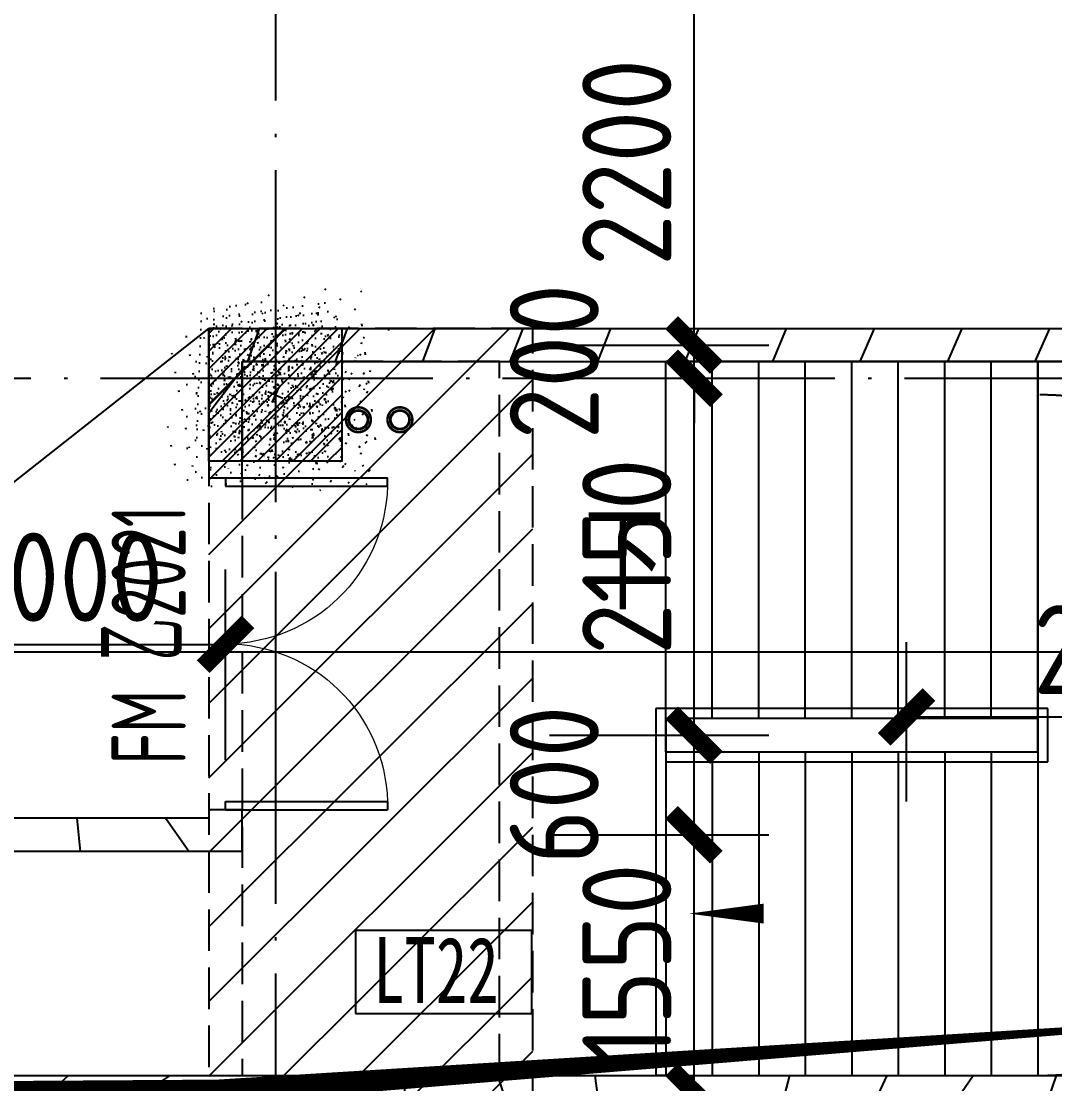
# Model space of a CAD drawing. Header units: inches. Extents: x 0 to 1813292486, y 0 to 3473589894.
# Drawn here: x 600464106 to 600470328, y 3473223168 to 3473229569 of the extents above; entities that cross this region are included whole.
import ezdxf
from ezdxf.enums import TextEntityAlignment as Align
from ezdxf.xclip import XClip

# ---------------------------------------------------------------- set-up
doc = ezdxf.new("R2010")
doc.units = ezdxf.units.IN
doc.header["$LTSCALE"] = 1000
doc.header["$MEASUREMENT"] = 0
doc.header["$XCLIPFRAME"] = 2
for name, pattern in [('AX-MALL-GIRD-200$0$DOTE', [2.4200000000000004, 2, -0.2, 0.02, -0.2]), ('AX-MALL-WALL-P02-QT$0$DASH', [0.35, 0.25, -0.1]), ('AX-MALL-WALL-P02-QT$0$DOTE', [2.4200000000000004, 2, -0.2, 0.02, -0.2]), ('PX-MALL-P02-LG$0$CONTINOUS', [0])]:
    doc.linetypes.add(name, pattern=pattern)
for name, color, linetype in [('A-Anno-Note', 241, 'Continuous'), ('AX-MALL-DIM-P02$0$A-Anno-Dims', 3, 'Continuous'), ('AX-MALL-DIM-P02$0$A-Detl-Thin', 131, 'Continuous'), ('AX-MALL-GIRD-200$0$A-Grid', 222, 'AX-MALL-GIRD-200$0$DOTE'), ('AX-MALL-P02-200$0$A-Anno-Note', 241, 'Continuous'), ('AX-MALL-WALL-P02$0$A-Anno-Note', 241, 'Continuous'), ('AX-MALL-WALL-P02-QT$0$_T_S__T_ELEV_A-STRS', 7, 'Continuous'), ('AX-MALL-WALL-P02-QT$0$A-Anno-Dims', 3, 'Continuous'), ('AX-MALL-WALL-P02-QT$0$A-Anno-Note', 241, 'Continuous'), ('AX-MALL-WALL-P02-QT$0$A-Detl-Patt', 8, 'Continuous'), ('AX-MALL-WALL-P02-QT$0$A-Detl-Thin', 131, 'Continuous'), ('AX-MALL-WALL-P02-QT$0$A-Strs', 151, 'Continuous'), ('AX-MALL-WALL-P02-QT$0$A-Wall', 2, 'Continuous'), ('AX-MALL-WALL-P02-QT$0$A-Wall-Patt', 13, 'Continuous'), ('AX-MALL-WALL-P02-QT$0$A-Wind', 4, 'Continuous'), ('AX-MALL-WORD-P02$0$A-Anno-Note', 241, 'Continuous'), ('AX-MALL-WORD-P02$0$A-Wind-Iden', 11, 'Continuous'), ('AX-MALL-ZTKD-P02$0$A-Anno-Note', 241, 'Continuous'), ('PX-MALL-P02-LG$0$P-Pipe-Risr', 7, 'Continuous'), ('PX-MALL-P02-LG$0$P-Pipe-Risr-Arch', 6, 'Continuous'), ('PX-MALL-P02-LG$0$P-Pipe-Risr-W100', 6, 'Continuous'), ('PX-MALL-P02-LG$0$P-Pipe-Risr-W50', 6, 'Continuous'), ('PX-MALL-P02-LG$0$P-Sewr-TL-Pipe', 7, 'PX-MALL-P02-LG$0$CONTINOUS'), ('SX-MALL-WALL-L-1F~2F$0$S-COLU', 30, 'Continuous'), ('SX-MALL-WALL-L-1F~2F$0$S-PATT-WALL', 83, 'Continuous'), ('SX-MALL-WALL-L-1F~2F$0$单形心', 4, 'Continuous')]:
    doc.layers.add(name, color=color, linetype=linetype)
doc.styles.add('AX-MALL-DIM-P02$0$_TCH_DIM_T3', font='gbenor.shx')
doc.styles.add('AX-MALL-WALL-P02-QT$0$_TCH_DIM', font='gbenor.shx')
doc.styles.add('AX-MALL-WORD-P02$0$_TCH_WINDOW', font='gbenor.shx', dxfattribs={"bigfont": 'gbcbig.shx'})
doc.styles.add('AX-MALL-WORD-P02$0$宋体', font='', dxfattribs={"width": 0.7, "height": 5})
doc.styles.add('PX-MALL-P02-LG$0$jzfz', font='gbenor.shx', dxfattribs={"bigfont": 'gbcbig.shx'})
doc.styles.get('AX-MALL-WORD-P02$0$宋体').set_extended_font_data('SimSun')
doc.dimstyles.new('AX-MALL-DIM-P02$0$_TCH_ARCH&&180', dxfattribs={"dimtxt": 535.5, "dimasz": 270, "dimexe": 450, "dimexo": 450, "dimgap": 137.25, "dimtad": 1, "dimdec": 0, "dimzin": 0, "dimdsep": 46, "dimtxsty": 'AX-MALL-DIM-P02$0$_TCH_DIM_T3', "dimblk": 'AX-MALL-DIM-P02$0$_ArchTick', "dimcen": 0.09, "dimclrt": 7, "dimazin": 2, "dimtfac": 1, "dimtdec": 0, "dimtix": 1, "dimtmove": 2, "dimatfit": 3, "dimfxl": 500, "dimtolj": 1, "dimtzin": 0, "dimarcsym": 0})
pattern_1 = [(45, (0, 359.0227), (-353.55353201463, 353.55353201463), [])]

# ---------------------------------------------------------------- blocks, each defined once
blk = doc.blocks.new('AX-MALL-WORD-P02')
at = {"layer": 'AX-MALL-WORD-P02$0$A-Anno-Note', "color": 3}
blk.add_lwpolyline([(600280552.6541021, 3473122392.914845), (600281547.8102521, 3473122022.189983), (600281722.3566664, 3473122490.734056), (600280727.2005169, 3473122861.458918)], close=True, dxfattribs=at)
at = {"layer": 'AX-MALL-WORD-P02$0$A-Anno-Note', "color": 3, "style": 'AX-MALL-WORD-P02$0$宋体', "width": 0.7}
blk.add_text('LT22', height=396.5189873417721, rotation=339.5681615271141, dxfattribs=at).set_placement((600280674.9422998, 3473122416.156289))
at = {"layer": 'AX-MALL-WORD-P02$0$A-Wind-Iden', "style": 'AX-MALL-WORD-P02$0$_TCH_WINDOW', "width": 0.7}
for s, height, p in [('2021', 446.25, (600280426.8916402, 3473124982.996955)), ('乙', 506.3829787234042, (600280336.8145475, 3473124741.198307)), ('FM', 446.25, (600280118.7187991, 3473124155.752488))]:
    blk.add_text(s, height=height, rotation=69.56816112945486, dxfattribs=at).set_placement(p)
blk = doc.blocks.new('AX-MALL-GIRD-200')
at = {"layer": 'AX-MALL-GIRD-200$0$A-Grid'}
for p, q in [((600308063.3157052, 3473197622.839416), (600269333.7767559, 3473093659.112334)), ((600223757.4145118, 3473147635.412487), (600581653.41861, 3473014308.649205))]:
    blk.add_line(p, q, dxfattribs=at)
blk = doc.blocks.new('AX-MALL-WALL-P02-QT$0$tj')
at = {"layer": 'AX-MALL-WALL-P02-QT$0$A-Detl-Patt'}
h = blk.add_hatch(dxfattribs=at)
h.set_pattern_fill('STEEL', color=256, scale=100.0000000000001, angle=50.43183869082386)
h.set_pattern_definition([(75.00000000004839, (-14278.19445574284, 156289.8254051208), (-153.3407249234246, 41.08752340989569), []), (75.00000000004839, (-14317.88195610046, 156358.5661673546), (-153.3407249234246, 41.08752340989569), [])])
edge = h.paths.add_edge_path()
edge.add_line((88101.273016572, 47666.64152574539), (87883.93542659283, 47459.84604215622))
edge.add_line((87883.93542659283, 47459.84604215622), (91571.54751467705, 43584.64122533798))
edge.add_arc((262949.389629302, 558937.705083496), 543101.4133620498, 251.6057364187558, 260.0288666978238)
edge.add_arc((172180.8466627672, -2862.146247219684), 27099.9982179492, 64.7128659603706, 96.9316049602786, ccw=False)
edge.add_arc((262948.9730309481, 558936.3205539446), 543099.9677998082, 261.6155114784545, 271.7251478115656)
edge.add_line((279298.9759148359, 16082.51663446426), (279298.9759315252, 16382.65274763107))
edge.add_arc((262948.9742454757, 558936.3204835369), 542799.9676941936, 261.62020364125146, 271.7261014454634, ccw=False)
edge.add_arc((172180.8456921196, -2862.14609140989), 27400.00151046549, 64.80631838577902, 96.83815911678944)
edge.add_arc((262949.394896181, 558937.7037490648), 542801.4137571028, 251.6136389015772, 260.02417327084333, ccw=False)
edge.add_line((91737.26096642017, 43845.69257831573), (88101.273016572, 47666.64152574539))
blk.add_lwpolyline([(88103.03003954887, 47737.33037519455), (87813.24658572674, 47461.60306501389), (91543.92713344097, 43541.13421487808, 0.03677856867194786), (168908.9495433569, 23989.2463850975, -0.1416543586965341), (183742.0972260237, 21592.70785188675, 0.04416604653312874), (279348.9759123325, 16034.00206041336), (279348.9759345055, 16434.18465709686, -0.04414427716130016), (183859.0483468771, 21979.79425859451, 0.1405450684183163), (168919.8474783897, 24393.46752309799, -0.03670519880877311), (91764.87840116024, 43889.20268630981), (88103.03007543087, 47737.33033752441)], format="xyb", dxfattribs=at)
blk.add_lwpolyline([(88101.273016572, 47666.64152574539), (87883.93542659283, 47459.84604215622), (91571.54751467705, 43584.64122533798, 0.0367693963449814), (168910.2986617088, 24039.77597379684, -0.1415142461245126), (183756.7420067787, 21641.08926153183, 0.04414024362697595), (279298.9759148359, 16082.51663446426), (279298.9759315252, 16382.65274763107, -0.04412389944666065), (183844.4648458958, 21931.40288829803, 0.1406825130026793), (168918.4574091434, 24342.94360637665, -0.03671436212623864), (91737.26096642017, 43845.69257831573)], format="xyb", close=True, dxfattribs=at)
blk = doc.blocks.new('SX-MALL-WALL-L-1F~2F$0$BANWANG_XINGXIN')
at = {"color": 0}
for points in [[(0.7071067811865476, 0.7071067811865475), (-0.7071067811865477, -0.7071067811865475)], [(-0.7071067811865475, 0.7071067811865476), (0.7071067811865474, -0.7071067811865477)]]:
    blk.add_lwpolyline(points, dxfattribs=at)
blk = doc.blocks.new('SX-MALL-WALL-L-1F~2F')
at = {"layer": 'SX-MALL-WALL-L-1F~2F$0$S-PATT-WALL'}
h = blk.add_hatch(dxfattribs=at)
h.set_pattern_fill('钢筋混凝土', color=256, scale=15, pattern_type=2)
h.set_pattern_definition([(24.56816131876918, (600332813.6066543, 3473133793.881172), (-31.18316060756021, 68.21004687377882), []), (29.56816131876925, (600332813.6066543, 3473133793.881172), (97.53445422577846, -46.37920049590846), [11.24999999999975, -123.749999999998]), (334.5681613187692, (600332813.6066543, 3473133793.881172), (19.8843977583576, 112.9961142864107), [8.999999999999755, -98.99999999999804]), (80.01956131876923, (600332821.7345254, 3473133790.01624), (117.4189029535321, 66.61682170576017), [9.5610285, -105.1713168]), (25.75236131876918, (600332824.0794393, 3473133821.993816), (141.3476152674957, -79.15081590010527), [16.87499999999999, -185.6249999999999]), (76.20376131876925, (600332835.858403, 3473133815.397908), (182.3878362713222, 87.98253900728308), [14.3415432, -157.75695]), (330.7523613187692, (600332824.0794393, 3473133821.993816), (182.3877676118969, 87.98268144025063), [13.5, -148.4999999999999]), (0.5681613187692685, (600332835.5175653, 3473133809.729262), (62.82047321120105, -87.84980446922418), [11.25, -123.75]), (305.5681613187692, (600332835.5175653, 3473133809.729262), (72.17288940056437, 89.18848105901375), [8.999999999999998, -98.99999999999999]), (51.01956131876926, (600332840.7526001, 3473133802.408442), (134.9933625470349, 1.33857134020591), [9.5610285, -105.1713168]), (17.06816131876921, (600332813.6066543, 3473133793.881172), (19.14085714793764, 46.1558949392409), [0.7499999999999999, -97.79999999999998, 0.7499999999999999, -100.5, 0.7499999999999999, -99.37499999999999]), (347.0681613187692, (600332813.6066543, 3473133793.881172), (57.63084699394109, 41.66442757030211), [0.7499999999999999, -57.29999999999999, 0.7499999999999999, -95.54999999999998, 0.7499999999999999, -37.87499999999999]), (307.0681613187692, (600332782.2610557, 3473133805.558327), (73.85474001336533, -31.12342331039777), [0.7499999999999848, -37.49999999999903, 0.7499999999999848, -116.9999999999981, 0.7499999999999848, -155.2499999999961]), (297.0681613187692, (600332768.2047336, 3473133810.794719), (87.2164167648191, -16.46683781742514), [0.7499999999999999, -48.74999999999999, 0.7499999999999999, -77.69999999999997, 0.7499999999999999, -110.25])])
h.paths.add_polyline_path([(600281166.7770756, 3473126568.881006), (600281916.4475925, 3473126289.606742), (600281637.1733268, 3473125539.936225), (600280887.502809, 3473125819.210492)])
at = {"layer": 'SX-MALL-WALL-L-1F~2F$0$S-COLU'}
blk.add_lwpolyline([(600281166.7770756, 3473126568.881006), (600281916.4475925, 3473126289.606742), (600281637.1733268, 3473125539.936225), (600280887.502809, 3473125819.210492)], close=True, dxfattribs=at)
at = {"layer": 'SX-MALL-WALL-L-1F~2F$0$单形心', "xscale": 50, "yscale": 50, "zscale": 50}
blk.add_blockref('SX-MALL-WALL-L-1F~2F$0$BANWANG_XINGXIN', (600281401.9752011, 3473126054.408616), dxfattribs=at)
blk = doc.blocks.new('SX-MALL-WALL-L-2F~3F')
ref = blk.add_blockref('SX-MALL-WALL-L-1F~2F', (0, 0))
XClip(ref).set_block_clipping_path([(600349769.7341375, 3473074679.418533), (600357001.7302529, 3473071985.287766), (600356499.8725733, 3473070638.124951), (600359302.5086629, 3473069594.060767), (600362345.1765132, 3473077761.653201), (600381551.4312518, 3473070606.759726), (600391553.7259278, 3473066880.611454), (600387749.827644, 3473056669.608357), (600391632.1759799, 3473055223.319679), (600395635.5522461, 3473065969.791956), (600406982.2408491, 3473061742.817497), (600403058.8006672, 3473051210.921831), (600412723.2437257, 3473047610.6332), (600445093.3740637, 3473134503.466942), (600393055.2444371, 3473153889.197227), (600387463.4997383, 3473138878.984498), (600380158.3525343, 3473141600.366193), (600382830.751978, 3473148774.027779), (600388210.8522022, 3473146769.782572), (600390696.2253517, 3473153441.399696), (600277474.697425, 3473195619.741203), (600273446.9822528, 3473184807.934726), (600257129.111771, 3473190886.82031), (600241575.9633431, 3473149136.690594), (600258197.8999482, 3473142944.531458), (600255239.7303221, 3473135003.762026), (600263182.3271956, 3473132044.911624), (600260741.6763649, 3473125493.34496), (600269350.4970673, 3473122286.306632), (600271511.1407766, 3473128086.235537), (600286270.1853781, 3473122588.058336), (600284109.5416689, 3473116788.129431), (600282580.7823727, 3473112684.400902), (600291840.7574171, 3473109234.788475), (600290827.7957876, 3473106515.642598), (600293360.405141, 3473105572.171298), (600294731.2544166, 3473109252.0137), (600323175.4764534, 3473098655.706329), (600321336.3302773, 3473093718.790065), (600344750.773286, 3473084996.222976), (600341987.4689643, 3473077578.540671), (600344583.6790427, 3473076611.376234), (600346015.5062013, 3473080454.904757), (600351201.5612961, 3473078522.947055)])
blk = doc.blocks.new('SX-MALL-WALL-2F~3F')
blk.add_blockref('SX-MALL-WALL-L-2F~3F', (0, 0))
blk = doc.blocks.new('AX-MALL-WALL-P02-QT$0$$DorLib2D$00000002')
for p, q in [((-0.5, -5.684341886080802e-17), (-0.5000000000000007, 0.4875)), ((-0.4750000000000007, 0.4875), (-0.5000000000000007, 0.4875)), ((-0.475, -2.842170943040401e-17), (-0.4750000000000007, 0.4875)), ((0.475, -2.842170943040401e-17), (0.4750000000000007, 0.4875)), ((0.4750000000000007, 0.4875), (0.5000000000000007, 0.4875)), ((0.5, -5.684341886080802e-17), (0.5000000000000007, 0.4875)), ((-0.5, -5.684341886080802e-17), (-0.475, -2.842170943040401e-17)), ((0.5, -5.684341886080802e-17), (0.475, -2.842170943040401e-17))]:
    blk.add_line(p, q)
at = {"lineweight": 13}
for centre, start, end in [((-0.4875, -4.263256414560601e-17), 0, 88.53071641864632), ((0.4875, -4.263256414560601e-17), 91.4692835813537, 180)]:
    blk.add_arc(centre, 0.4875, start, end, dxfattribs=at)
blk = doc.blocks.new('AX-MALL-WALL-P02-QT')
at = {"layer": 'AX-MALL-WALL-P02-QT$0$A-Detl-Patt', "linetype": 'AX-MALL-WALL-P02-QT$0$DASH'}
h = blk.add_hatch(dxfattribs=at)
h.set_pattern_fill('ANSI31', color=5, scale=199.9999999999999, angle=-3.81666561775622e-14)
h.set_pattern_definition([(24.56816130921802, (600185298.4270635, 3473279938.045598), (-132.0087131905358, 288.7558651210028), [])])
h.paths.add_polyline_path([(600279526.0407463, 3473122164.566726), (600281353.3626505, 3473121483.835698), (600282994.0989591, 3473125888.149986), (600281166.7770549, 3473126568.881015)])
at = {"layer": 'AX-MALL-WALL-P02-QT$0$A-Wall-Patt'}
h = blk.add_hatch(dxfattribs=at)
h.set_pattern_fill('普通砖', color=256, scale=200, style=0)
h.set_pattern_definition(pattern_1)
h.paths.add_polyline_path([(600281166.7770708, 3473126568.881009), (600280852.5935186, 3473125725.501667), (600281040.0111479, 3473125655.6831), (600281284.3761337, 3473126311.644813)])
h = blk.add_hatch(dxfattribs=at)
h.set_pattern_fill('普通砖', color=256, scale=200, style=0)
h.set_pattern_definition(pattern_1)
h.paths.add_polyline_path([(600281166.7770708, 3473126568.881009), (600281284.3761337, 3473126311.644813), (600288359.3916433, 3473123675.993935), (600288476.3733135, 3473123703.557195), (600288522.9190242, 3473123828.502281)])
h = blk.add_hatch(dxfattribs=at)
h.set_pattern_fill('普通砖', color=256, scale=200, style=0)
h.set_pattern_definition(pattern_1)
h.paths.add_polyline_path([(600280254.5522846, 3473123547.234791), (600280136.9532214, 3473123804.470986), (600278356.4857339, 3473124467.747359), (600278309.9400237, 3473124342.802272), (600278380.3759835, 3473124245.420446)])
h = blk.add_hatch(dxfattribs=at)
h.set_pattern_fill('普通砖', color=256, scale=200, style=0)
h.set_pattern_definition(pattern_1)
h.paths.add_polyline_path([(600280254.5522846, 3473123547.234791), (600280341.8254846, 3473123781.506807), (600280154.4078554, 3473123851.325373), (600280136.9532214, 3473123804.470986)])
h = blk.add_hatch(dxfattribs=at)
h.set_pattern_fill('普通砖', color=256, scale=200, style=0)
h.set_pattern_definition(pattern_1)
h.paths.add_polyline_path([(600277792.1189975, 3473122952.788186), (600277745.5732869, 3473122827.843099), (600279807.1672071, 3473122059.83887), (600279924.1488773, 3473122087.40213), (600279970.6945882, 3473122212.347216), (600277909.1006672, 3473122980.351446)])
h = blk.add_hatch(dxfattribs=at)
h.set_pattern_fill('普通砖', color=256, scale=200, style=0)
h.set_pattern_definition(pattern_1)
h.paths.add_polyline_path([(600279924.1488773, 3473122087.40213), (600279994.5848366, 3473121990.020304), (600280556.8377247, 3473121780.564605), (600280673.8193947, 3473121808.127865), (600280720.3651056, 3473121933.072951), (600279970.6945882, 3473122212.347216)])
h = blk.add_hatch(dxfattribs=at)
h.set_pattern_fill('普通砖', color=256, scale=200, style=0)
h.set_pattern_definition(pattern_1)
h.paths.add_polyline_path([(600280673.8193947, 3473121808.127865), (600280744.255354, 3473121710.746038), (600283368.1021649, 3473120733.286109), (600283485.0838348, 3473120760.849369), (600283531.6295456, 3473120885.794456), (600280720.3651056, 3473121933.072951)])
h = blk.add_hatch(dxfattribs=at)
h.set_pattern_fill('普通砖', color=256, scale=200, style=0)
h.set_pattern_definition(pattern_1)
h.paths.add_polyline_path([(600283485.0838348, 3473120760.849369), (600283555.5197941, 3473120663.467543), (600286015.3761792, 3473119747.09886), (600286132.3578494, 3473119774.662119), (600286178.9035602, 3473119899.607206), (600283531.6295456, 3473120885.794456)])
at = {"layer": 'AX-MALL-WALL-P02-QT$0$_T_S__T_ELEV_A-STRS', "linetype": 'AX-MALL-WALL-P02-QT$0$DOTE', "const_width": 150}
blk.add_lwpolyline([(600234247.8536268, 3473153011.494684), (600262405.5662599, 3473142521.920496), (600259473.1864733, 3473134650.380063), (600277652.6965212, 3473127877.979127), (600276745.0551592, 3473125441.549947), (600276745.055159, 3473125441.549947), (600276046.8694955, 3473123567.373652), (600279607.804453, 3473122240.820894), (600279607.8044529, 3473122240.820893), (600286917.0919989, 3473119517.896807), (600286114.1784856, 3473117362.594068), (600305090.2134603, 3473110293.464231), (600303222.5668081, 3473105280.042639), (600316013.8200127, 3473100514.925489), (600314879.2683095, 3473097469.389009), (600322235.4102613, 3473094729.010282), (600324225.2394023, 3473100070.412719), (600344138.3625215, 3473092652.190045), (600342323.0797966, 3473087779.331682), (600442122.9674294, 3473050600.945104)], dxfattribs=at)
at = {"layer": 'AX-MALL-WALL-P02-QT$0$A-Anno-Dims'}
blk.add_line((600261523.3908857, 3473120260.912347), (600281166.7770756, 3473126568.881006), dxfattribs=at)
blk.add_lwpolyline([(600283132.5744295, 3473124369.252343, 0, 0, 0), (600286656.0258596, 3473123056.663291, 0, 0, 0), (600285905.4762685, 3473121041.923776, 0, 0, 0), (600282644.4095194, 3473122256.766835, 0, 120, 0), (600283066.0991852, 3473122099.67506, 0, 0, 0)], format="xyseb", dxfattribs=at)
at = {"layer": 'AX-MALL-WALL-P02-QT$0$A-Detl-Patt', "color": 5, "linetype": 'AX-MALL-WALL-P02-QT$0$DASH'}
for points in [[(600279526.0407463, 3473122164.566726), (600281353.3626505, 3473121483.835698), (600282994.0989591, 3473125888.149986), (600281166.7770549, 3473126568.881015)], [(600279783.276942, 3473122282.165789), (600281235.7635875, 3473121741.071893), (600282736.8627634, 3473125770.550923), (600281284.376118, 3473126311.644819)]]:
    blk.add_lwpolyline(points, close=True, dxfattribs=at)
at = {"layer": 'AX-MALL-WALL-P02-QT$0$A-Strs'}
for p, q in [((600282923.4012578, 3473123406.718404), (600283673.9509138, 3473125421.458093)), ((600285773.0283614, 3473124639.490147), (600283673.9509138, 3473125421.458093)), ((600283185.7859387, 3473123308.972411), (600283936.3355948, 3473125323.7121)), ((600283448.1706197, 3473123211.226418), (600284198.7202758, 3473125225.966106)), ((600283710.5553006, 3473123113.480424), (600284461.1049566, 3473125128.220113)), ((600283972.9399816, 3473123015.734431), (600284723.4896376, 3473125030.47412)), ((600284235.3246626, 3473122917.988438), (600284985.8743186, 3473124932.728127)), ((600284497.7093434, 3473122820.242445), (600285248.2589996, 3473124834.982133)), ((600284760.0940244, 3473122722.496451), (600285510.6436805, 3473124737.23614)), ((600285773.028362, 3473124639.490149), (600284271.9291143, 3473120610.010943)), ((600285022.4787054, 3473122624.750458), (600285773.0283614, 3473124639.490147)), ((600288359.3916458, 3473123675.99393), (600285773.028362, 3473124639.490149)), ((600282888.1215388, 3473123483.889262), (600282116.6263778, 3473121412.924459)), ((600285099.6495641, 3473122660.030176), (600282888.1215388, 3473123483.889262)), ((600282923.4012579, 3473123406.718404), (600282172.8516667, 3473121391.978889)), ((600282853.5826912, 3473123219.300774), (600282923.4012578, 3473123406.718404)), ((600285022.4787054, 3473122624.750458), (600282923.4012578, 3473123406.718404)), ((600285022.4787055, 3473122624.750458), (600282923.4012579, 3473123406.718404)), ((600282853.5826912, 3473123219.300774), (600282172.8516667, 3473121391.978889)), ((600282853.5826912, 3473123219.300774), (600282832.6371212, 3473123163.075486)), ((600282832.6371212, 3473123163.075486), (600284987.9398578, 3473122360.16197)), ((600282853.5826912, 3473123219.300774), (600284952.6601388, 3473122437.332828)), ((600282853.5826912, 3473123219.300774), (600284952.6601387, 3473122437.332828)), ((600283115.9673722, 3473123121.554781), (600282435.2363477, 3473121294.232896)), ((600283378.3520532, 3473123023.808787), (600282697.6210287, 3473121196.486902)), ((600283640.736734, 3473122926.062794), (600282960.0057095, 3473121098.740909)), ((600283903.121415, 3473122828.316801), (600283222.3903905, 3473121000.994916)), ((600284165.506096, 3473122730.570808), (600283484.7750715, 3473120903.248923)), ((600284987.9398578, 3473122360.16197), (600285099.6495641, 3473122660.030176)), ((600284427.8907769, 3473122632.824815), (600283747.1597524, 3473120805.50293)), ((600284952.6601387, 3473122437.332828), (600285022.4787055, 3473122624.750458)), ((600284690.2754579, 3473122535.078821), (600284009.5444334, 3473120707.756936)), ((600284952.6601388, 3473122437.332828), (600284271.9291143, 3473120610.010943)), ((600282172.8516667, 3473121391.978889), (600282116.6263778, 3473121412.924459)), ((600282172.8516667, 3473121391.978889), (600284271.9291143, 3473120610.010943)), ((600284271.9291143, 3473120610.010943), (600286858.2923981, 3473119646.514724))]:
    blk.add_line(p, q, dxfattribs=at)
at = {"layer": 'AX-MALL-WALL-P02-QT$0$A-Strs', "linetype": 'AX-MALL-WALL-P02-QT$0$DASH'}
blk.add_lwpolyline([(600284271.9291797, 3473120610.011119, 0.414213564597309), (600286779.9818535, 3473121756.601883), (600286849.8006063, 3473121944.020013, 0.4142134314971253), (600285703.2099676, 3473124452.072055)], format="xyb", dxfattribs=at)
at = {"layer": 'AX-MALL-WALL-P02-QT$0$A-Wall'}
for p, q in [((600281166.7770708, 3473126568.881009), (600280852.5935186, 3473125725.501667)), ((600281166.7770708, 3473126568.881009), (600288522.9190242, 3473123828.502281)), ((600281040.0111479, 3473125655.6831), (600281284.3761337, 3473126311.644813)), ((600281284.3761337, 3473126311.644813), (600288359.3916433, 3473123675.993935)), ((600280852.5935186, 3473125725.501667), (600281040.0111479, 3473125655.6831)), ((600280136.9532214, 3473123804.470986), (600278356.4857339, 3473124467.747359)), ((600280254.5522846, 3473123547.234791), (600278380.3759835, 3473124245.420446)), ((600280154.4078554, 3473123851.325373), (600280136.9532214, 3473123804.470986)), ((600280341.8254846, 3473123781.506807), (600280154.4078554, 3473123851.325373)), ((600280254.5522846, 3473123547.234791), (600280341.8254846, 3473123781.506807)), ((600277909.1006672, 3473122980.351446), (600279970.6945882, 3473122212.347216)), ((600279970.6945882, 3473122212.347216), (600280720.3651056, 3473121933.072951)), ((600280720.3651056, 3473121933.072951), (600283531.6295456, 3473120885.794456)), ((600283531.6295456, 3473120885.794456), (600286178.9035602, 3473119899.607206))]:
    blk.add_line(p, q, dxfattribs=at)
at = {"layer": 'AX-MALL-WALL-P02-QT$0$A-Detl-Thin'}
blk.add_blockref('SX-MALL-WALL-2F~3F', (0, 0), dxfattribs=at)
at = {"layer": 'AX-MALL-WALL-P02-QT$0$A-Detl-Thin', "rotation": 339.5681613091762}
blk.add_blockref('AX-MALL-WALL-P02-QT$0$tj', (600144118.6961328, 3473128496.287411), dxfattribs=at)
at = {"layer": 'AX-MALL-WALL-P02-QT$0$A-Detl-Thin', "xscale": 2000, "yscale": -2000, "zscale": 200, "rotation": 69.56816131086372}
blk.add_blockref('AX-MALL-WALL-P02-QT$0$$DorLib2D$00000002', (600280597.2095016, 3473124753.504237), dxfattribs=at)
at = {"layer": 'AX-MALL-WALL-P02-QT$0$A-Wind'}
blk.add_blockref('AX-MALL-GIRD-200', (0, 0), dxfattribs=at)
at = {"layer": 'AX-MALL-WALL-P02-QT$0$A-Anno-Note', "style": 'AX-MALL-WALL-P02-QT$0$_TCH_DIM', "width": 0.7}
blk.add_text('下', height=506.3829787234042, rotation=339.5681613092246, dxfattribs=at).set_placement((600282713.3893657, 3473124245.288019))
blk = doc.blocks.new('AX-MALL-WALL-P02')
at = {"layer": 'AX-MALL-WALL-P02$0$A-Anno-Note'}
blk.add_blockref('AX-MALL-WORD-P02', (0, 0), dxfattribs=at)
blk.add_blockref('AX-MALL-WALL-P02-QT', (0, 0), dxfattribs=at)
blk = doc.blocks.new('PX-MALL-P02-LG$0$P-Risr')
at = {"layer": 'PX-MALL-P02-LG$0$P-Pipe-Risr-W50'}
h = blk.add_hatch(color=0, dxfattribs=at)
edge = h.paths.add_edge_path()
edge.add_ellipse((0, 0), major_axis=(47.05795628796547, 47.05795628796547), ratio=0.9999999999999695, start_angle=225.0000000000009, end_angle=405.0000000000009, ccw=False)
edge.add_ellipse((0, 0), major_axis=(47.05795628796764, 47.05795628796764), ratio=0.9999999999998785, start_angle=133.9675974886221, end_angle=225.0000000000035, ccw=False)
edge.add_line((-66.53919663240958, 1.199087783927098), (-54.4367953546693, 1.199087783927098))
edge.add_ellipse((0, 0), major_axis=(-38.50196423560672, 38.50196423560672), ratio=0.9999999999999859, start_angle=43.73814098242129, end_angle=134.9999999999996)
edge.add_ellipse((0, 0), major_axis=(38.50196423561096, 38.50196423561096), ratio=0.9999999999998216, start_angle=225.0000000000051, end_angle=405.0000000000051)
edge.add_ellipse((0, 0), major_axis=(38.50196423560679, 38.50196423560679), ratio=0.9999999999999831, start_angle=45.00000000000048, end_angle=133.7381409824204)
edge.add_line((-54.43679535467527, 1.199087783927098), (-66.53919663241555, 1.199087783927098))
edge.add_ellipse((0, 0), major_axis=(-47.05795628796762, 47.05795628796762), ratio=0.9999999999998742, start_angle=-45.00000000000358, end_angle=43.967597488629224, ccw=False)
at = {"layer": 'PX-MALL-P02-LG$0$P-Pipe-Risr-Arch', "ltscale": 0.7}
blk.add_circle((0, 0), 59.29000000000001, dxfattribs=at)
at = {"layer": 'PX-MALL-P02-LG$0$P-Pipe-Risr-W100', "color": 0, "const_width": 15}
blk.add_lwpolyline([(-75, 0, 1), (75, 0, 1)], format="xyb", close=True, dxfattribs=at)
at = {"layer": 'PX-MALL-P02-LG$0$P-Pipe-Risr-W50'}
blk.add_circle((0, 0), 54.45000000000001, dxfattribs=at)
at = {"layer": 'PX-MALL-P02-LG$0$P-Pipe-Risr', "style": 'PX-MALL-P02-LG$0$jzfz', "width": 0.6, "flags": 1}
for tag, p in [('SYS-MARK', (0.3310501334344735, -45.65933377496549)), ('RANGE', (0.3337570973526454, -45.67887874227017))]:
    blk.add_attdef(tag, text='', height=0.015625, dxfattribs=at).set_placement(p, align=Align.MIDDLE)
blk = doc.blocks.new('PX-MALL-P02-LG')
at = {"layer": 'PX-MALL-P02-LG$0$P-Sewr-TL-Pipe', "ltscale": 0.7, "rotation": 249.5681613496964}
for p in [(600281818.1386337, 3473125739.30678), (600281818.1386337, 3473125739.30678), (600282052.3934412, 3473125652.039991), (600282052.3934412, 3473125652.039991)]:
    blk.add_blockref('PX-MALL-P02-LG$0$P-Risr', p, dxfattribs=at)
blk = doc.blocks.new('AX-MALL-ZTKD-P02')
at = {"layer": 'AX-MALL-ZTKD-P02$0$A-Anno-Note'}
blk.add_blockref('AX-MALL-GIRD-200', (0, 0), dxfattribs=at)
blk = doc.blocks.new('AX-MALL-DIM-P02$0$_ArchTick')
at = {"color": 0, "linetype": 'ByBlock', "const_width": 0.4}
blk.add_lwpolyline([(-0.5, -0.5), (0.5, 0.5)], dxfattribs=at)
blk = doc.blocks.new('*D522')
at = {"layer": 'AX-MALL-DIM-P02$0$A-Anno-Dims', "color": 0, "lineweight": -2, "transparency": 16777216}
for p, q in [((600285915.4597085, 3473133443.654691), (600287153.0389962, 3473132982.620092)), ((600284636.7926772, 3473127517.18389), (600286731.3493302, 3473133139.711866)), ((600283820.9030555, 3473127821.126715), (600285058.4823432, 3473127360.092116))]:
    blk.add_line(p, q, dxfattribs=at)
at = {"layer": 'AX-MALL-DIM-P02$0$A-Anno-Dims', "color": 0, "lineweight": -2, "transparency": 16777216, "xscale": 270, "yscale": 270, "zscale": 270}
for p, rotation in [((600286731.3493302, 3473133139.711866), 69.56816130781343), ((600284636.7926772, 3473127517.18389), 249.5681613078134)]:
    blk.add_blockref('AX-MALL-DIM-P02$0$_ArchTick', p, dxfattribs=dict(at, rotation=rotation))
at = {"layer": 'AX-MALL-DIM-P02$0$A-Anno-Dims', "color": 7, "transparency": 16777216, "insert": (600285304.5503039, 3473130469.830475), "char_height": 535.5, "attachment_point": 5, "rotation": 69.56816130781343, "style": 'AX-MALL-DIM-P02$0$_TCH_DIM_T3'}
blk.add_mtext('\\A1;6000', dxfattribs=at)
blk = doc.blocks.new('*D523')
at = {"layer": 'AX-MALL-DIM-P02$0$A-Anno-Dims', "color": 0, "lineweight": -2, "transparency": 16777216}
for p, q in [((600283820.9030553, 3473127821.126715), (600285058.4823431, 3473127360.092115)), ((600283868.7881101, 3473125455.589062), (600284636.792677, 3473127517.18389)), ((600283052.8984883, 3473125759.531887), (600284290.4777762, 3473125298.497287))]:
    blk.add_line(p, q, dxfattribs=at)
at = {"layer": 'AX-MALL-DIM-P02$0$A-Anno-Dims', "color": 0, "lineweight": -2, "transparency": 16777216, "xscale": 270, "yscale": 270, "zscale": 270}
for p, rotation in [((600284636.792677, 3473127517.18389), 69.56816131107547), ((600283868.7881101, 3473125455.589062), 249.5681613110755)]:
    blk.add_blockref('AX-MALL-DIM-P02$0$_ArchTick', p, dxfattribs=dict(at, rotation=rotation))
at = {"layer": 'AX-MALL-DIM-P02$0$A-Anno-Dims', "color": 7, "transparency": 16777216, "insert": (600283873.2696934, 3473126627.769073), "char_height": 535.5, "attachment_point": 5, "rotation": 69.56816131107547, "style": 'AX-MALL-DIM-P02$0$_TCH_DIM_T3'}
blk.add_mtext('\\A1;2200', dxfattribs=at)
blk = doc.blocks.new('*D524')
at = {"layer": 'AX-MALL-DIM-P02$0$A-Anno-Dims', "color": 0, "lineweight": -2, "transparency": 16777216}
for p, q in [((600283052.8984884, 3473125759.531887), (600284290.4777759, 3473125298.497287)), ((600283868.7881099, 3473125455.589062), (600283963.0431744, 3473125708.602861)), ((600282983.0799232, 3473125572.114261), (600284220.6592108, 3473125111.079661)), ((600283798.9695448, 3473125268.171436), (600283868.7881099, 3473125455.589062)), ((600283798.9695448, 3473125268.171436), (600283704.71448, 3473125015.157636))]:
    blk.add_line(p, q, dxfattribs=at)
at = {"layer": 'AX-MALL-DIM-P02$0$A-Anno-Dims', "color": 0, "lineweight": -2, "transparency": 16777216, "xscale": 270, "yscale": 270, "zscale": 270}
for p, rotation in [((600283868.7881099, 3473125455.589062), 249.5681613036538), ((600283798.9695448, 3473125268.171436), 69.56816130365384)]:
    blk.add_blockref('AX-MALL-DIM-P02$0$_ArchTick', p, dxfattribs=dict(at, rotation=rotation))
at = {"layer": 'AX-MALL-DIM-P02$0$A-Anno-Dims', "color": 7, "transparency": 16777216, "insert": (600283045.3191518, 3473125655.641867), "char_height": 535.5, "attachment_point": 5, "rotation": 69.56816130365385, "style": 'AX-MALL-DIM-P02$0$_TCH_DIM_T3'}
blk.add_mtext('\\A1;200', dxfattribs=at)
blk = doc.blocks.new('*D525')
at = {"layer": 'AX-MALL-DIM-P02$0$A-Anno-Dims', "color": 0, "lineweight": -2, "transparency": 16777216}
for p, q in [((600282983.079923, 3473125572.114261), (600284220.6592107, 3473125111.079662)), ((600283048.4198914, 3473123253.431746), (600283798.9695446, 3473125268.171436)), ((600282232.5302697, 3473123557.37457), (600283470.1095574, 3473123096.339972))]:
    blk.add_line(p, q, dxfattribs=at)
at = {"layer": 'AX-MALL-DIM-P02$0$A-Anno-Dims', "color": 0, "lineweight": -2, "transparency": 16777216, "xscale": 270, "yscale": 270, "zscale": 270}
for p, rotation in [((600283798.9695446, 3473125268.171436), 69.5681613072735), ((600283048.4198914, 3473123253.431746), 249.5681613072735)]:
    blk.add_blockref('AX-MALL-DIM-P02$0$_ArchTick', p, dxfattribs=dict(at, rotation=rotation))
at = {"layer": 'AX-MALL-DIM-P02$0$A-Anno-Dims', "color": 7, "transparency": 16777216, "insert": (600283044.174019, 3473124402.184187), "char_height": 535.5, "attachment_point": 5, "rotation": 69.56816130727351, "style": 'AX-MALL-DIM-P02$0$_TCH_DIM_T3'}
blk.add_mtext('\\A1;2150', dxfattribs=at)
blk = doc.blocks.new('*D526')
at = {"layer": 'AX-MALL-DIM-P02$0$A-Anno-Dims', "color": 0, "lineweight": -2, "transparency": 16777216}
for p, q in [((600282232.5302697, 3473123557.374569), (600283470.1095575, 3473123096.339971)), ((600282838.9642591, 3473122691.179036), (600283048.4198914, 3473123253.431745)), ((600282023.0746375, 3473122995.121861), (600283260.6539253, 3473122534.087262))]:
    blk.add_line(p, q, dxfattribs=at)
at = {"layer": 'AX-MALL-DIM-P02$0$A-Anno-Dims', "color": 0, "lineweight": -2, "transparency": 16777216, "xscale": 270, "yscale": 270, "zscale": 270}
for p, rotation in [((600283048.4198914, 3473123253.431745), 69.5681613146211), ((600282838.9642591, 3473122691.179036), 249.5681613146211)]:
    blk.add_blockref('AX-MALL-DIM-P02$0$_ArchTick', p, dxfattribs=dict(at, rotation=rotation))
at = {"layer": 'AX-MALL-DIM-P02$0$A-Anno-Dims', "color": 7, "transparency": 16777216, "insert": (600282155.1323998, 3473123266.067008), "char_height": 535.5, "attachment_point": 5, "rotation": 69.56816131462108, "style": 'AX-MALL-DIM-P02$0$_TCH_DIM_T3'}
blk.add_mtext('\\A1;600', dxfattribs=at)
blk = doc.blocks.new('*D527')
at = {"layer": 'AX-MALL-DIM-P02$0$A-Anno-Dims', "color": 0, "lineweight": -2, "transparency": 16777216}
for p, q in [((600282023.0746377, 3473122995.121861), (600283260.6539253, 3473122534.087263)), ((600282297.8703679, 3473121238.692403), (600282838.9642593, 3473122691.179037)), ((600281481.9807462, 3473121542.635228), (600282719.5600339, 3473121081.600629))]:
    blk.add_line(p, q, dxfattribs=at)
at = {"layer": 'AX-MALL-DIM-P02$0$A-Anno-Dims', "color": 0, "lineweight": -2, "transparency": 16777216, "xscale": 270, "yscale": 270, "zscale": 270}
for p, rotation in [((600282838.9642593, 3473122691.179037), 69.56816130733813), ((600282297.8703679, 3473121238.692403), 249.5681613073382)]:
    blk.add_blockref('AX-MALL-DIM-P02$0$_ArchTick', p, dxfattribs=dict(at, rotation=rotation))
at = {"layer": 'AX-MALL-DIM-P02$0$A-Anno-Dims', "color": 7, "transparency": 16777216, "insert": (600282188.896614, 3473122106.318316), "char_height": 535.5, "attachment_point": 5, "rotation": 69.56816130733813, "style": 'AX-MALL-DIM-P02$0$_TCH_DIM_T3'}
blk.add_mtext('\\A1;1550', dxfattribs=at)
blk = doc.blocks.new('*D528')
at = {"layer": 'AX-MALL-DIM-P02$0$A-Anno-Dims', "color": 0, "lineweight": -2, "transparency": 16777216}
for p, q in [((600281481.9807462, 3473121542.635227), (600282719.5600338, 3473121081.600628)), ((600282088.4146687, 3473120676.439514), (600282297.8703676, 3473121238.692402)), ((600281272.5250472, 3473120980.382339), (600282510.1043348, 3473120519.34774))]:
    blk.add_line(p, q, dxfattribs=at)
at = {"layer": 'AX-MALL-DIM-P02$0$A-Anno-Dims', "color": 0, "lineweight": -2, "transparency": 16777216, "xscale": 270, "yscale": 270, "zscale": 270}
for p, rotation in [((600282297.8703676, 3473121238.692402), 69.56816130698456), ((600282088.4146687, 3473120676.439514), 249.5681613069846)]:
    blk.add_blockref('AX-MALL-DIM-P02$0$_ArchTick', p, dxfattribs=dict(at, rotation=rotation))
at = {"layer": 'AX-MALL-DIM-P02$0$A-Anno-Dims', "color": 7, "transparency": 16777216, "insert": (600281631.1057453, 3473120969.946626), "char_height": 535.5, "attachment_point": 5, "rotation": 69.56816130698458, "style": 'AX-MALL-DIM-P02$0$_TCH_DIM_T3'}
blk.add_mtext('\\A1;600', dxfattribs=at)
blk = doc.blocks.new('*D568')
at = {"layer": 'AX-MALL-DIM-P02$0$A-Anno-Dims', "color": 0, "lineweight": -2, "transparency": 16777216}
for p, q in [((600278478.6682221, 3473124795.7282), (600278879.0458935, 3473125870.482924)), ((600278721.9541193, 3473125448.793258), (600280596.1304168, 3473124750.607593)), ((600280352.8445197, 3473124097.542535), (600280753.222191, 3473125172.297259))]:
    blk.add_line(p, q, dxfattribs=at)
at = {"layer": 'AX-MALL-DIM-P02$0$A-Anno-Dims', "color": 0, "lineweight": -2, "transparency": 16777216, "xscale": 270, "yscale": 270, "zscale": 270}
for p, rotation in [((600278721.9541193, 3473125448.793258), 159.5681612994319), ((600280596.1304168, 3473124750.607593), 339.5681612994319)]:
    blk.add_blockref('AX-MALL-DIM-P02$0$_ArchTick', p, dxfattribs=dict(at, rotation=rotation))
at = {"layer": 'AX-MALL-DIM-P02$0$A-Anno-Dims', "color": 7, "transparency": 16777216, "insert": (600279800.4248651, 3473125479.221125), "char_height": 535.5, "attachment_point": 5, "rotation": 339.5681612994319, "style": 'AX-MALL-DIM-P02$0$_TCH_DIM_T3'}
blk.add_mtext('\\A1;2000', dxfattribs=at)
blk = doc.blocks.new('*D569')
at = {"layer": 'AX-MALL-DIM-P02$0$A-Anno-Dims', "color": 0, "lineweight": -2, "transparency": 16777216}
for p, q in [((600284107.632491, 3473122431.98916), (600284442.8341626, 3473123331.788481)), ((600284285.7423795, 3473122910.098818), (600286933.0163776, 3473121923.911511)), ((600286754.906489, 3473121445.801853), (600287090.1081606, 3473122345.601174))]:
    blk.add_line(p, q, dxfattribs=at)
at = {"layer": 'AX-MALL-DIM-P02$0$A-Anno-Dims', "color": 0, "lineweight": -2, "transparency": 16777216, "xscale": 270, "yscale": 270, "zscale": 270}
for p, rotation in [((600284285.7423795, 3473122910.098818), 159.5681601010954), ((600286933.0163776, 3473121923.911511), 339.5681601010954)]:
    blk.add_blockref('AX-MALL-DIM-P02$0$_ArchTick', p, dxfattribs=dict(at, rotation=rotation))
at = {"layer": 'AX-MALL-DIM-P02$0$A-Anno-Dims', "color": 7, "transparency": 16777216, "insert": (600285750.7619832, 3473122796.525861), "char_height": 535.5, "attachment_point": 5, "rotation": 339.5681601010954, "style": 'AX-MALL-DIM-P02$0$_TCH_DIM_T3'}
blk.add_mtext('\\A1;2825', dxfattribs=at)
blk = doc.blocks.new('*D581')
at = {"layer": 'AX-MALL-DIM-P02$0$A-Anno-Dims', "color": 0, "lineweight": -2, "transparency": 16777216}
for p, q in [((600285627.5832398, 3473119998.276657), (600285064.2096746, 3473120208.149841)), ((600285276.443641, 3473119488.805178), (600285485.8993406, 3473120051.058067)), ((600285418.1275402, 3473119436.023767), (600284854.7539749, 3473119645.896952))]:
    blk.add_line(p, q, dxfattribs=at)
at = {"layer": 'AX-MALL-DIM-P02$0$A-Anno-Dims', "color": 0, "lineweight": -2, "transparency": 16777216, "xscale": 270, "yscale": 270, "zscale": 270}
for p, rotation in [((600285485.8993406, 3473120051.058067), 69.56816130133456), ((600285276.443641, 3473119488.805178), 249.5681613013345)]:
    blk.add_blockref('AX-MALL-DIM-P02$0$_ArchTick', p, dxfattribs=dict(at, rotation=rotation))
at = {"layer": 'AX-MALL-DIM-P02$0$A-Anno-Dims', "color": 7, "transparency": 16777216, "insert": (600284592.6118156, 3473120063.693241), "char_height": 535.5, "attachment_point": 5, "rotation": 69.56816130133456, "style": 'AX-MALL-DIM-P02$0$_TCH_DIM_T3'}
blk.add_mtext('\\A1;600', dxfattribs=at)
blk = doc.blocks.new('AX-MALL-DIM-P02')
at = {"layer": 'AX-MALL-DIM-P02$0$A-Detl-Thin'}
blk.add_blockref('AX-MALL-ZTKD-P02', (-2.384185791015625e-06, 9.5367431640625e-07), dxfattribs=at)
at = {"layer": 'AX-MALL-DIM-P02$0$A-Anno-Dims'}
for p1, p2, distance, picture, middle in [((600283399.2133893, 3473127978.21849), (600285493.7700425, 3473133600.746466), -1320.664755284537, '*D522', (600285304.5503039, 3473130469.830475)), ((600282631.2088223, 3473125916.623661), (600283399.2133893, 3473127978.21849), -1320.6647553962466, '*D523', (600283873.2696934, 3473126627.769073)), ((600278321.5764478, 3473124374.038534), (600280195.7527452, 3473123675.852869), 1146.908887719928, '*D568', (600279800.4248651, 3473125479.221125)), ((600281810.8406038, 3473123714.466344), (600282561.3902571, 3473125729.206035), -1320.6647548399067, '*D525', (600283044.174019, 3473124402.184187)), ((600283950.5407078, 3473122010.299497), (600286597.8147058, 3473121024.11219), 960.2077791342306, '*D569', (600285750.7619832, 3473122796.525861)), ((600281060.29108, 3473121699.727002), (600281601.3849715, 3473123152.213635), -1320.6647545639444, '*D527', (600282188.896614, 3473122106.318316))]:
    dim = blk.add_aligned_dim(p1=p1, p2=p2, distance=distance, dimstyle='AX-MALL-DIM-P02$0$_TCH_ARCH&&180', dxfattribs=at)
    dim.commit()
    dim.dimension.update_dxf_attribs({"geometry": picture, "text_midpoint": middle})
for base, p1, p2, angle, picture, middle in [((600283868.7881099, 3473125455.589062), (600282561.3902571, 3473125729.206035), (600282631.2088224, 3473125916.623662), 69.56816135134126, '*D524', (600283045.3191518, 3473125655.641867)), ((600283048.4198914, 3473123253.431745), (600281601.3849715, 3473123152.213635), (600281810.8406037, 3473123714.466344), 69.56816131462108, '*D526', (600282155.1323998, 3473123266.067008)), ((600282297.8703676, 3473121238.692402), (600280850.835381, 3473121137.474113), (600281060.2910801, 3473121699.727002), 69.56816133877616, '*D528', (600281631.1057453, 3473120969.946626)), ((600285485.8993406, 3473120051.058067), (600285839.8172063, 3473119278.931994), (600286049.272906, 3473119841.184884), 69.56816131723036, '*D581', (600284592.6118156, 3473120063.693241))]:
    dim = blk.add_linear_dim(base=base, p1=p1, p2=p2, angle=angle, dimstyle='AX-MALL-DIM-P02$0$_TCH_ARCH&&180', dxfattribs=at)
    dim.commit()
    dim.dimension.update_dxf_attribs({"geometry": picture, "text_midpoint": middle, "dimtype": 129})
blk = doc.blocks.new('AX-MALL-P02-200')
at = {"layer": 'AX-MALL-P02-200$0$A-Anno-Note'}
blk.add_blockref('AX-MALL-WALL-P02', (0, 0), dxfattribs=at)
for name in ['AX-MALL-DIM-P02', 'PX-MALL-P02-LG']:
    blk.add_blockref(name, (0, 0), dxfattribs=at)

msp = doc.modelspace()

# ---------------------------------------------------------------- block references
at = {"layer": 'A-Anno-Note', "rotation": 20.43183869077545}
msp.add_blockref('AX-MALL-P02-200', (1250392458.527329, 9048125.682563305), dxfattribs=at)

doc.saveas('drawing.dxf')
